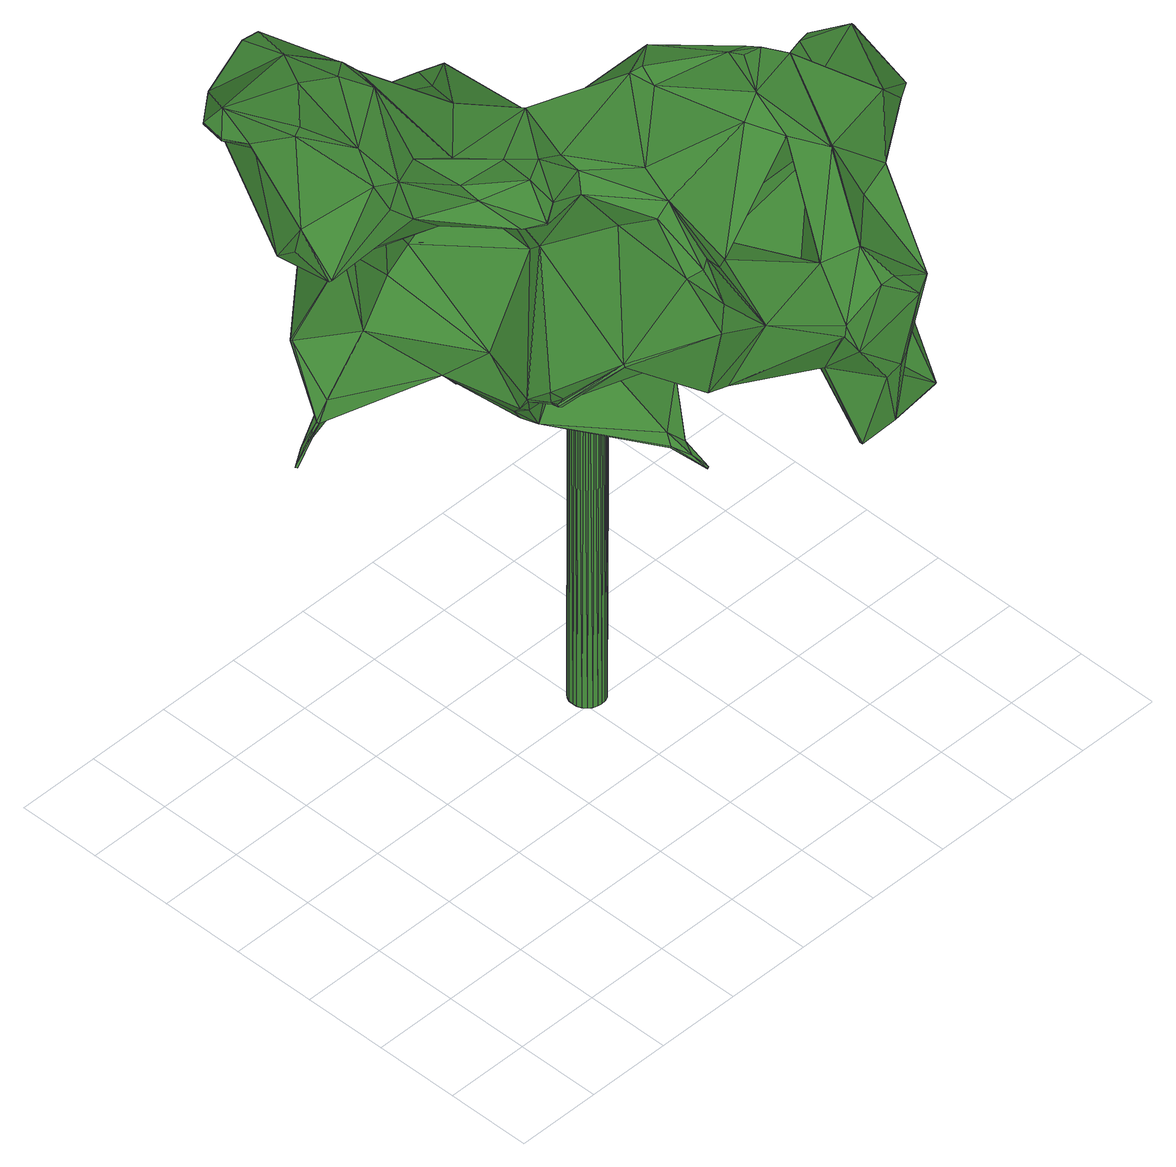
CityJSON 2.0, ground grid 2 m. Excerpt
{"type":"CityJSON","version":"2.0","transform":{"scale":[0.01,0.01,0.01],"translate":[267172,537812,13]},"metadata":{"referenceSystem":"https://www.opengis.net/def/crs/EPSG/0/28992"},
"CityObjects":{
"tree1":{"type":"SolitaryVegetationObject","attributes":{"gtid":79,"crown_width_m":11.5,"crown_median_z":25.1,"crown_r50_m":0.512,"crown_porosity":0.875,"trunk_H_m":11.85,"trunk_DBH_m":0.829,"trunk_radius_m":0.414,"trunk_base_height_m":13.25,"original_gtid":"84"},"geometry":[{"type":"Solid","lod":"3","boundaries":[[[[0,1,2]],[[3,4,5]],[[6,7,8]],[[9,10,11]],[[12,13,14]],[[15,16,17]],[[18,19,20]],[[21,22,23]],[[24,25,26]],[[26,25,27]],[[28,29,30]],[[31,32,33]],[[34,35,36]],[[37,38,39]],[[40,41,42]],[[43,44,45]],[[46,47,48]],[[49,50,51]],[[52,53,54]],[[55,56,57]],[[4,58,59]],[[54,60,61]],[[0,2,62]],[[52,63,64]],[[65,66,67]],[[68,25,69]],[[18,70,19]],[[51,71,72]],[[73,74,75]],[[76,77,78]],[[1,0,27]],[[40,79,41]],[[80,34,36]],[[80,81,34]],[[48,82,46]],[[72,46,82]],[[83,84,85]],[[86,87,88]],[[71,11,89]],[[10,71,89]],[[90,91,92]],[[29,93,94]],[[95,73,96]],[[59,97,98]],[[99,100,101]],[[102,103,104]],[[105,106,107]],[[108,109,96]],[[57,110,74]],[[111,112,113]],[[2,28,62]],[[49,51,72]],[[114,77,33]],[[76,33,77]],[[115,116,117]],[[115,117,118]],[[119,120,121]],[[122,123,124]],[[122,124,125]],[[126,75,127]],[[128,129,130]],[[131,132,133]],[[119,121,134]],[[103,102,135]],[[103,135,64]],[[81,42,34]],[[127,136,137]],[[32,114,33]],[[111,138,112]],[[139,140,141]],[[142,143,144]],[[145,146,147]],[[78,148,76]],[[78,149,148]],[[150,151,35]],[[152,153,146]],[[154,155,156]],[[58,157,158]],[[86,151,150]],[[143,159,39]],[[33,160,31]],[[64,135,52]],[[135,31,52]],[[138,161,112]],[[42,81,40]],[[96,162,108]],[[145,163,146]],[[31,53,52]],[[164,53,31]],[[84,155,85]],[[41,165,166]],[[84,156,155]],[[167,168,169]],[[141,169,168]],[[50,11,71]],[[37,146,153]],[[7,6,170]],[[171,172,173]],[[174,175,176]],[[177,176,175]],[[34,150,35]],[[81,17,40]],[[79,40,17]],[[50,49,178]],[[34,42,150]],[[179,92,180]],[[170,159,7]],[[21,181,182]],[[182,181,183]],[[164,60,54]],[[110,127,75]],[[114,32,135]],[[135,32,31]],[[170,6,184]],[[170,184,185]],[[164,54,53]],[[93,186,24]],[[38,144,39]],[[154,85,155]],[[187,188,167]],[[189,116,190]],[[191,192,108]],[[193,162,73]],[[180,166,174]],[[41,166,180]],[[41,79,165]],[[107,106,176]],[[180,92,91]],[[174,166,194]],[[195,138,196]],[[128,14,104]],[[104,14,197]],[[194,166,165]],[[45,44,198]],[[99,105,199]],[[107,177,105]],[[145,159,200]],[[176,177,107]],[[200,163,145]],[[39,201,146]],[[39,146,37]],[[202,110,57]],[[203,183,181]],[[185,163,200]],[[204,184,205]],[[204,205,206]],[[69,207,208]],[[209,61,60]],[[64,128,103]],[[21,133,181]],[[52,54,61]],[[210,125,204]],[[108,192,109]],[[37,113,112]],[[206,211,212]],[[179,213,106]],[[16,109,17]],[[117,189,29]],[[206,212,214]],[[64,63,128]],[[30,215,0]],[[11,10,89]],[[3,5,216]],[[143,142,44]],[[174,194,217]],[[79,17,218]],[[21,219,22]],[[220,100,99]],[[221,119,134]],[[80,222,81]],[[125,153,223]],[[156,22,154]],[[220,99,199]],[[224,71,10]],[[98,225,226]],[[31,227,164]],[[128,63,129]],[[147,146,201]],[[51,50,71]],[[37,111,113]],[[104,228,102]],[[158,215,189]],[[229,230,231]],[[171,165,218]],[[216,98,226]],[[5,98,216]],[[18,12,70]],[[45,232,8]],[[233,234,49]],[[130,14,128]],[[182,235,214]],[[236,162,237]],[[220,199,175]],[[217,220,175]],[[105,179,106]],[[45,238,232]],[[239,30,29]],[[117,116,189]],[[240,120,241]],[[240,121,120]],[[194,173,217]],[[31,160,227]],[[94,93,111]],[[152,223,153]],[[223,184,204]],[[223,204,125]],[[45,198,238]],[[217,175,174]],[[136,225,139]],[[30,239,215]],[[138,195,242]],[[190,20,243]],[[175,199,177]],[[177,199,105]],[[244,245,240]],[[94,117,29]],[[14,246,247]],[[130,246,14]],[[97,139,225]],[[72,224,46]],[[230,229,133]],[[88,248,46]],[[3,249,222]],[[154,22,219]],[[214,235,250]],[[251,70,12]],[[156,84,83]],[[15,17,249]],[[196,252,207]],[[93,252,196]],[[237,67,66]],[[72,242,233]],[[183,235,182]],[[171,173,165]],[[115,78,228]],[[253,230,23]],[[83,253,22]],[[126,65,67]],[[65,253,83]],[[139,19,140]],[[130,254,246]],[[255,256,257]],[[127,137,258]],[[9,178,259]],[[9,259,2]],[[250,260,206]],[[250,206,214]],[[193,237,162]],[[259,178,234]],[[167,229,231]],[[104,103,128]],[[77,228,78]],[[115,261,116]],[[69,25,24]],[[35,151,88]],[[35,88,262]],[[41,150,42]],[[220,263,100]],[[179,101,48]],[[80,36,264]],[[144,143,39]],[[265,96,109]],[[98,5,59]],[[214,85,154]],[[212,85,214]],[[129,63,52]],[[129,52,61]],[[91,150,41]],[[197,14,13]],[[266,267,123]],[[203,132,76]],[[27,268,1]],[[91,41,180]],[[4,59,5]],[[269,110,270]],[[72,233,49]],[[251,140,70]],[[185,223,163]],[[172,271,272]],[[124,273,153]],[[169,229,167]],[[247,169,251]],[[104,261,228]],[[115,228,261]],[[165,173,194]],[[87,248,88]],[[267,274,275]],[[230,133,23]],[[21,23,133]],[[127,269,136]],[[260,204,206]],[[210,204,260]],[[65,230,253]],[[276,250,235]],[[23,22,253]],[[267,266,274]],[[254,247,246]],[[276,267,250]],[[86,248,87]],[[251,12,247]],[[224,262,46]],[[224,10,262]],[[143,44,159]],[[151,86,88]],[[86,91,248]],[[83,22,156]],[[142,198,44]],[[24,252,93]],[[211,65,83]],[[182,219,21]],[[65,211,232]],[[65,232,66]],[[176,106,213]],[[207,69,195]],[[251,169,141]],[[49,234,178]],[[11,178,9]],[[259,28,2]],[[203,133,132]],[[108,162,236]],[[11,50,178]],[[83,85,212]],[[211,83,212]],[[174,176,213]],[[124,123,277]],[[142,278,198]],[[211,8,232]],[[1,268,264]],[[81,222,249]],[[227,160,279]],[[227,279,280]],[[264,36,35]],[[144,278,142]],[[256,254,257]],[[61,257,129]],[[161,272,271]],[[270,110,202]],[[226,270,202]],[[226,225,136]],[[170,185,159]],[[226,136,269]],[[226,269,270]],[[237,193,67]],[[126,67,193]],[[215,157,0]],[[115,281,78]],[[217,263,220]],[[164,209,60]],[[282,205,8]],[[95,96,56]],[[95,56,55]],[[266,122,250]],[[123,122,266]],[[118,117,283]],[[94,283,117]],[[74,110,75]],[[123,148,283]],[[250,267,275]],[[138,111,196]],[[136,139,141]],[[239,189,215]],[[173,284,217]],[[184,223,185]],[[131,133,285]],[[131,285,280]],[[237,66,232]],[[261,104,197]],[[226,202,57]],[[192,286,287]],[[271,287,286]],[[3,16,249]],[[163,223,152]],[[226,57,56]],[[226,56,216]],[[96,265,56]],[[216,56,265]],[[72,71,224]],[[81,249,17]],[[33,76,132]],[[125,210,122]],[[255,280,256]],[[278,134,198]],[[222,80,264]],[[258,137,187]],[[258,187,231]],[[147,201,39]],[[288,238,198]],[[274,289,275]],[[131,280,279]],[[131,279,160]],[[195,233,242]],[[130,257,254]],[[129,257,130]],[[260,122,210]],[[278,221,134]],[[131,160,132]],[[33,132,160]],[[192,287,109]],[[20,290,18]],[[173,272,48]],[[3,268,291]],[[3,291,292]],[[265,109,16]],[[233,259,234]],[[240,241,293]],[[37,294,38]],[[112,294,37]],[[172,272,173]],[[125,124,153]],[[260,250,122]],[[240,245,121]],[[14,247,12]],[[88,46,262]],[[277,94,273]],[[277,273,124]],[[171,218,172]],[[97,58,139]],[[95,74,73]],[[58,243,139]],[[165,79,218]],[[172,218,17]],[[232,238,237]],[[288,237,238]],[[179,105,101]],[[264,35,295]],[[86,150,91]],[[221,271,192]],[[134,245,244]],[[121,245,134]],[[6,8,205]],[[163,152,146]],[[19,139,243]],[[190,243,158]],[[20,19,243]],[[209,257,61]],[[111,273,94]],[[149,283,148]],[[26,207,252]],[[26,252,24]],[[118,283,149]],[[296,1,264]],[[95,55,74]],[[57,74,55]],[[200,159,185]],[[48,47,179]],[[231,230,258]],[[127,110,269]],[[179,47,46]],[[46,90,179]],[[126,258,65]],[[230,65,258]],[[127,258,126]],[[248,90,46]],[[172,17,271]],[[158,157,215]],[[93,196,111]],[[221,236,119]],[[221,191,236]],[[191,108,236]],[[100,263,101]],[[231,187,167]],[[263,217,284]],[[115,118,281]],[[149,78,281]],[[99,101,105]],[[6,205,184]],[[90,248,91]],[[109,287,17]],[[48,101,263]],[[271,17,287]],[[203,123,267]],[[145,147,159]],[[147,39,159]],[[43,159,44]],[[7,159,43]],[[214,219,182]],[[221,192,191]],[[43,8,7]],[[45,8,43]],[[239,29,189]],[[137,136,168]],[[137,168,188]],[[188,168,167]],[[187,137,188]],[[136,141,168]],[[236,237,119]],[[203,181,133]],[[164,227,209]],[[259,233,195]],[[28,259,186]],[[119,237,120]],[[241,120,237]],[[174,213,180]],[[180,213,179]],[[288,241,237]],[[288,198,241]],[[241,198,134]],[[96,73,162]],[[62,28,30]],[[59,58,97]],[[222,268,3]],[[264,268,222]],[[12,18,13]],[[9,296,297]],[[20,190,116]],[[266,250,289]],[[26,208,207]],[[161,271,221]],[[102,298,135]],[[278,294,161]],[[144,294,278]],[[112,161,294]],[[72,82,138]],[[38,294,144]],[[4,292,58]],[[291,58,292]],[[3,292,4]],[[15,249,16]],[[265,3,216]],[[3,265,16]],[[161,82,272]],[[48,272,82]],[[138,82,161]],[[161,221,278]],[[154,219,214]],[[28,186,29]],[[259,195,186]],[[93,29,186]],[[257,209,280]],[[77,298,228]],[[98,97,225]],[[141,140,251]],[[70,140,19]],[[153,273,37]],[[111,37,273]],[[2,296,9]],[[1,296,2]],[[268,25,68]],[[186,69,24]],[[186,195,69]],[[123,283,277]],[[94,277,283]],[[193,75,126]],[[73,75,193]],[[123,299,148]],[[203,299,123]],[[76,299,203]],[[76,148,299]],[[206,282,211]],[[8,211,282]],[[241,134,293]],[[158,243,58]],[[30,0,300]],[[30,300,62]],[[27,0,157]],[[62,300,0]],[[280,209,227]],[[257,280,255]],[[189,190,158]],[[274,266,289]],[[261,197,290]],[[169,285,229]],[[196,207,195]],[[149,281,118]],[[90,92,179]],[[229,285,133]],[[20,116,290]],[[291,268,26]],[[26,268,68]],[[295,297,296]],[[208,26,68]],[[69,208,68]],[[261,290,116]],[[228,298,102]],[[291,157,58]],[[27,157,291]],[[291,26,27]],[[247,285,169]],[[282,206,205]],[[114,135,298]],[[77,114,298]],[[271,286,192]],[[263,284,48]],[[48,284,173]],[[250,275,289]],[[290,197,13]],[[295,35,297]],[[268,27,25]],[[264,295,296]],[[262,297,35]],[[9,297,10]],[[10,297,262]],[[203,235,183]],[[203,267,235]],[[276,235,267]],[[138,242,72]],[[290,13,18]],[[247,301,285]],[[256,301,254]],[[247,254,301]],[[285,301,280]],[[280,301,256]],[[244,293,134]],[[240,293,244]],[[302,303,304]],[[302,304,305]],[[305,304,306]],[[305,306,307]],[[304,303,308]],[[304,308,306]],[[306,308,309]],[[306,309,307]],[[308,303,310]],[[308,310,309]],[[309,310,311]],[[309,311,307]],[[310,303,312]],[[310,312,311]],[[311,312,313]],[[311,313,307]],[[312,303,314]],[[312,314,313]],[[313,314,315]],[[313,315,307]],[[314,303,316]],[[314,316,315]],[[315,316,317]],[[315,317,307]],[[316,303,318]],[[316,318,317]],[[317,318,319]],[[317,319,307]],[[318,303,320]],[[318,320,319]],[[319,320,321]],[[319,321,307]],[[320,303,322]],[[320,322,321]],[[321,322,323]],[[321,323,307]],[[322,303,324]],[[322,324,323]],[[323,324,325]],[[323,325,307]],[[324,303,326]],[[324,326,325]],[[325,326,327]],[[325,327,307]],[[326,303,328]],[[326,328,327]],[[327,328,329]],[[327,329,307]],[[328,303,330]],[[328,330,329]],[[329,330,331]],[[329,331,307]],[[330,303,332]],[[330,332,331]],[[331,332,333]],[[331,333,307]],[[332,303,334]],[[332,334,333]],[[333,334,335]],[[333,335,307]],[[334,303,336]],[[334,336,335]],[[335,336,337]],[[335,337,307]],[[336,303,338]],[[336,338,337]],[[337,338,339]],[[337,339,307]],[[338,303,340]],[[338,340,339]],[[339,340,341]],[[339,341,307]],[[340,303,342]],[[340,342,341]],[[341,342,343]],[[341,343,307]],[[342,303,344]],[[342,344,343]],[[343,344,345]],[[343,345,307]],[[344,303,346]],[[344,346,345]],[[345,346,347]],[[345,347,307]],[[346,303,348]],[[346,348,347]],[[347,348,349]],[[347,349,307]],[[348,303,350]],[[348,350,349]],[[349,350,351]],[[349,351,307]],[[350,303,302]],[[350,302,351]],[[351,302,305]],[[351,305,307]]]]}]}
},
"vertices":[
[1126,446,1598],[1190,297,1502],[1275,496,1572],[872,170,1310],[825,290,1446],[751,169,1450],[771,939,708],[807,922,695],[728,836,818],[1430,388,1438],[1542,446,1301],[1567,457,1318],[488,598,1629],[479,642,1649],[327,665,1746],[1034,112,1209],[804,209,1163],[1049,178,1069],[589,553,1648],[603,503,1610],[645,584,1648],[291,933,1157],[278,847,997],[292,929,1158],[1047,508,1499],[1202,361,1453],[935,433,1347],[1119,354,1543],[1217,564,1586],[1094,719,1570],[1177,574,1590],[192,1066,1821],[328,1104,1846],[287,1102,1662],[1246,105,1187],[1303,140,1180],[1184,116,1271],[1063,806,1012],[1039,858,786],[1081,878,776],[1140,92,1036],[1182,110,881],[1176,89,1051],[874,750,806],[1001,680,667],[852,700,807],[1303,471,1100],[1300,488,1058],[1300,494,1058],[1489,656,1377],[1562,600,1388],[1528,614,1341],[81,919,1948],[44,934,1924],[26,868,1934],[492,369,1210],[625,324,1259],[482,370,1217],[840,411,1515],[795,270,1449],[27,867,1929],[49,811,1942],[1225,528,1601],[180,799,1909],[277,897,1899],[533,744,1021],[601,591,960],[578,587,996],[1091,235,1287],[1249,420,1350],[553,471,1607],[1558,494,1298],[1403,665,1270],[532,436,1173],[500,403,1189],[520,491,1125],[494,1065,1570],[390,1032,1769],[503,1046,1579],[1103,125,856],[1146,114,1273],[1056,88,1166],[1254,531,1118],[280,842,995],[228,851,902],[251,858,933],[1238,229,1150],[1256,277,1183],[1292,295,1207],[1565,462,1310],[1299,349,844],[1270,230,878],[1332,261,840],[1059,689,1381],[993,849,1359],[515,384,1201],[688,312,1218],[805,409,1490],[760,282,1440],[1440,565,771],[1427,565,773],[1408,479,833],[426,922,1840],[378,884,1858],[429,834,1826],[1483,544,756],[1553,418,772],[1568,474,707],[810,470,1199],[805,214,1162],[499,406,1194],[1071,736,1144],[1089,749,1031],[1080,773,1032],[364,1094,1852],[666,844,1616],[733,707,1648],[862,790,1475],[780,981,1558],[828,403,890],[816,380,875],[833,340,867],[837,996,1042],[802,1029,1292],[929,971,1048],[831,1020,969],[524,518,1084],[520,494,1130],[282,734,1823],[151,783,1913],[260,670,1774],[287,953,1624],[392,976,1549],[359,852,1395],[851,376,869],[326,985,1887],[699,634,1338],[705,667,1305],[1220,557,1148],[713,532,1539],[554,472,1602],[582,597,1532],[1031,576,711],[1031,671,679],[1058,615,767],[1068,979,679],[1064,969,777],[1103,968,702],[753,1050,1470],[766,1039,1505],[1216,111,1049],[1286,163,1162],[1000,943,771],[962,955,1035],[249,863,934],[228,857,901],[225,855,903],[1075,430,1561],[856,492,1542],[1019,876,673],[257,1087,1659],[1079,615,1087],[685,574,1122],[1024,987,673],[43,935,1919],[1200,162,849],[1375,188,794],[451,826,1451],[616,693,1517],[440,662,1550],[814,951,669],[1154,164,866],[1129,321,1016],[1240,327,827],[1395,283,729],[1443,473,770],[1558,439,721],[1564,474,704],[1559,601,1392],[1469,404,862],[1378,188,797],[409,1029,1217],[372,937,1095],[461,1054,1214],[780,975,696],[818,969,660],[1154,595,1522],[569,875,1273],[689,879,1345],[999,676,1585],[726,601,1593],[854,521,1182],[874,499,1183],[568,535,1041],[1366,262,752],[1273,571,1315],[1058,532,1175],[425,720,1707],[918,568,811],[1481,541,752],[1029,977,669],[1120,950,766],[484,374,1220],[555,933,1337],[701,953,844],[699,949,844],[581,969,906],[1083,506,1174],[1126,325,1159],[122,867,1843],[803,1020,976],[546,855,966],[528,927,949],[1510,390,774],[518,969,961],[1017,625,1571],[732,157,1390],[1312,389,768],[1102,131,857],[310,862,1038],[1427,563,768],[940,489,912],[1036,105,1240],[886,943,798],[1350,540,1315],[783,496,1429],[626,327,1264],[154,1001,1793],[473,922,1784],[365,827,1409],[404,839,1168],[507,873,1230],[754,707,852],[1361,652,1328],[1453,644,1387],[465,1050,1213],[757,600,1101],[622,561,948],[828,599,850],[1029,668,1589],[836,298,854],[815,381,871],[1297,600,1294],[735,561,1570],[841,300,855],[838,299,858],[298,661,1693],[361,658,1626],[1260,435,1109],[1033,107,1210],[593,929,1024],[524,514,1582],[977,592,1398],[305,843,1043],[111,642,1635],[120,753,1635],[108,645,1632],[124,741,1702],[595,673,1089],[1395,529,1408],[774,1001,969],[545,728,1623],[1388,340,1293],[1380,477,822],[1161,189,1321],[741,204,1190],[848,836,1121],[572,880,1270],[1091,232,1292],[530,440,1177],[514,387,1206],[1009,489,1185],[1155,484,1109],[977,782,1160],[731,715,1285],[588,768,1047],[471,911,1216],[831,924,1308],[960,519,871],[247,956,1653],[133,815,1574],[732,967,1537],[715,884,855],[836,900,1350],[1305,370,831],[362,831,1412],[857,349,1298],[820,241,1218],[827,558,871],[723,737,1024],[602,640,1639],[912,325,1362],[869,297,1388],[834,342,861],[1020,749,1012],[1304,319,1280],[1240,345,1441],[1386,338,1298],[438,953,1817],[630,962,1469],[1186,539,1598],[234,774,1618],[866,625,25],[825,625,25],[865,636,24],[878,633,1209],[876,643,1209],[836,632,1210],[861,646,24],[872,653,1209],[854,655,24],[865,662,1209],[846,661,25],[857,668,1209],[835,665,25],[847,672,1209],[825,667,25],[836,674,1209],[814,665,25],[825,672,1209],[804,661,25],[815,668,1210],[796,654,25],[807,661,1210],[789,645,25],[800,653,1210],[785,635,25],[796,643,1210],[784,625,25],[795,632,1210],[785,614,25],[796,621,1210],[789,604,25],[801,611,1210],[796,596,25],[807,603,1210],[804,589,25],[816,596,1210],[815,585,25],[826,592,1210],[825,584,25],[836,591,1210],[836,585,25],[847,592,1210],[846,589,25],[857,597,1210],[854,596,25],[866,603,1209],[861,605,25],[872,612,1209],[865,615,25],[876,622,1209]
]}
